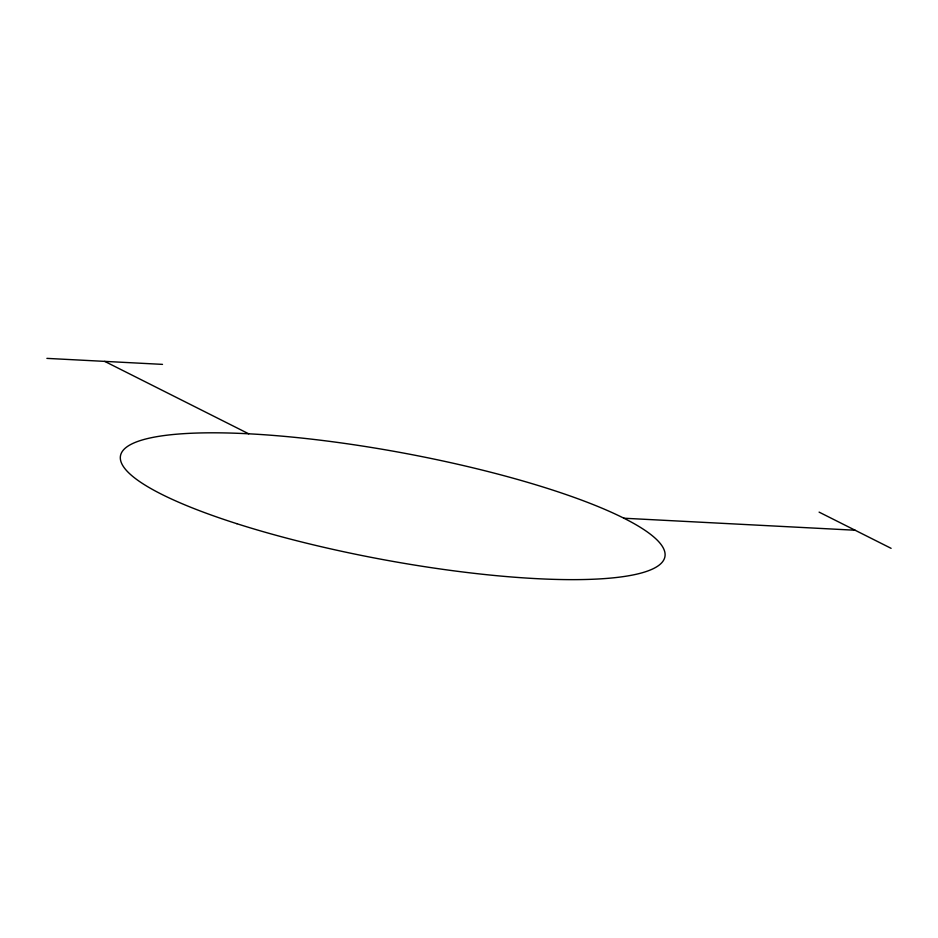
<?xml version="1.0" encoding="UTF-8"?>
<svg xmlns="http://www.w3.org/2000/svg" width="938" height="938" viewBox="0 0 938 938"><rect width="100%" height="100%" fill="white"/><g stroke="black" fill="none" stroke-linecap="round" stroke-linejoin="round"><path stroke-width="1.41" d="M46.9 358.375L162.497 364.378M623.911 518.222L855.093 530.228M819.097 512.125L891.1 548.331M104.693 361.376L248.711 433.802M236.892 523.709A276.827 54.24 10.5 0 0 664.104 559.236A276.827 54.24 10.5 0 0 277.179 435.736A276.827 54.24 10.5 0 0 236.892 523.709"/></g></svg>
